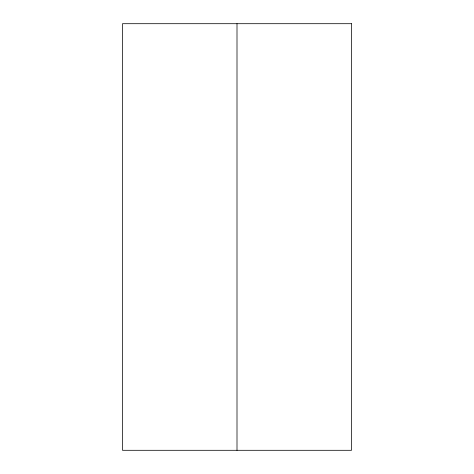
<?xml version="1.0" encoding="UTF-8"?>
<svg xmlns="http://www.w3.org/2000/svg" width="474" height="474" viewBox="0 0 474 474"><rect width="100%" height="100%" fill="white"/><g stroke="black" fill="none" stroke-linecap="round" stroke-linejoin="round"><path stroke-width="0.71" d="M237 23.7L237 450.3M351.501 23.7L122.499 23.7L122.499 450.3L351.501 450.3L351.501 23.7"/></g></svg>
